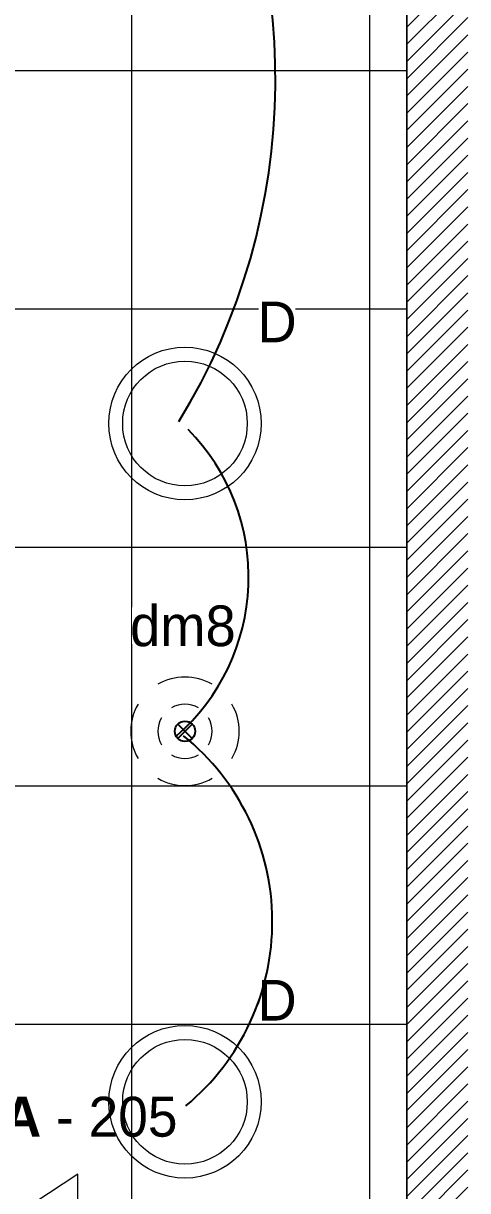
# Model space of a CAD drawing. Header units: centimetres. Extents: x 2738 to 7810, y 2495 to 5758.
# Drawn here: x 4224.2 to 4355.4, y 3330 to 3674.2 of the extents above; entities that cross this region are included whole.
import ezdxf

# ---------------------------------------------------------------- set-up
doc = ezdxf.new("R2010")
doc.units = ezdxf.units.CM
doc.header["$LTSCALE"] = 12.7
for name, color, linetype, lineweight in [('B GÈnÈral', 7, 'Continuous', 5), ('B Général', 7, 'Continuous', 5), ('C ANNOTATIONS-prestations', 7, 'Continuous', 5), ('C ANNOTATIONS-prestations-1', 7, 'Continuous', 5), ('C ANNOTATIONS-texte', 7, 'Continuous', 5), ('prlm-ELEC-CFO', 1, 'Continuous', 25)]:
    doc.layers.add(name, color=color, linetype=linetype, lineweight=lineweight)
doc.styles.add('Eurostile (bold)', font='')
doc.styles.add('prlm-elec-cfo', font='comic.ttf', dxfattribs={"height": 12})
doc.styles.get('Eurostile (bold)').set_extended_font_data('Eurostile', bold=True)

# ---------------------------------------------------------------- blocks, each defined once
blk = doc.blocks.new('xi.lumD')
at = {"layer": 'prlm-ELEC-CFO', "color": 0, "linetype": 'ByBlock', "lineweight": 13}
for radius in [22.49, 18.39]:
    blk.add_circle((0, 0), radius, dxfattribs=at)
blk = doc.blocks.new('xi.dm8')
at = {"layer": 'prlm-ELEC-CFO', "color": 0}
for points in [[(-2.12, 2.12), (2.12, -2.12)], [(2.12, 2.12), (-2.12, -2.12)]]:
    blk.add_lwpolyline(points, dxfattribs=at)
blk.add_circle((0, 0), 3, dxfattribs=at)
at = {"layer": 'prlm-ELEC-CFO', "color": 0, "lineweight": 13}
for radius, start, end in [(16, 60, 120), (16, 150, 210), (8, 60, 120), (16, 330, 30), (8, 150, 210), (8, 330, 30), (8, 240, 300), (16, 240, 300)]:
    blk.add_arc((0, 0), radius, start, end, dxfattribs=at)

msp = doc.modelspace()

# ---------------------------------------------------------------- hatches: boundary and pattern name
at = {"layer": 'B GÈnÈral', "linetype": 'Continuous', "lineweight": 5}
h = msp.add_hatch(dxfattribs=at)
h.set_pattern_fill('50_BETON', style=0, pattern_type=2)
h.set_pattern_definition([(45, (0, 0), (2.4253472, -2.6458333), [])])
h.paths.add_polyline_path([(4337.44, 3769.29), (4337.44, 2576.4), (4355.44, 2592.4), (4355.44, 3769.29)])
at = {"layer": 'C ANNOTATIONS-prestations-1', "linetype": 'Continuous', "lineweight": 9, "true_color": 0x989898}
h = msp.add_hatch(dxfattribs=at)
h.set_pattern_fill('DALETTES TERRASSE 50X50', color=252, scale=1.406016, style=0, pattern_type=2)
h.set_pattern_definition([(0, (4678, 4152.39), (4e-15, -70.3008), []), (-90, (4678, 4152.39), (70.3008, 0), [])])
h.paths.add_polyline_path([(4337.44, 3228.48), (4207.44, 3228.48), (4207.44, 4282.39), (4659.96, 4282.39), (4659.96, 4330.39), (5019.96, 4330.39), (5019.96, 4687.89), (5150.07, 4687.89), (5150.04, 4282.39), (5611.96, 4282.39), (5611.96, 4152.39), (4337.44, 4152.39)])

# ---------------------------------------------------------------- linework, layer by layer
at = {"layer": 'B Général', "color": 7, "linetype": 'Continuous', "lineweight": 18}
msp.add_line((4337.44, 3228.48), (4337.44, 3769.29), dxfattribs=at)
at = {"layer": 'B Général', "color": 7, "linetype": 'Continuous', "lineweight": 5}
msp.add_line((4337.44, 3228.48), (4337.44, 3769.29), dxfattribs=at)
at = {"layer": 'B Général', "color": 250, "linetype": 'Continuous', "lineweight": 5, "true_color": 0x444444, "flags": 128}
msp.add_lwpolyline([(4218.94, 3320.88), (4240.29, 3306.88), (4240.29, 3334.88)], close=True, dxfattribs=at)
at = {"layer": 'C ANNOTATIONS-prestations', "color": 7, "linetype": 'Continuous', "lineweight": 5, "flags": 128}
msp.add_lwpolyline([(4337.44, 3228.48), (4207.44, 3228.48), (4207.44, 4282.39), (4659.96, 4282.39), (4659.96, 4330.39), (5019.96, 4330.39), (5019.96, 4687.89), (5150.07, 4687.89), (5150.04, 4282.39), (5611.96, 4282.39), (5611.96, 4152.39), (4337.44, 4152.39)], close=True, dxfattribs=at)

# ---------------------------------------------------------------- block references
at = {"layer": 'prlm-ELEC-CFO', "rotation": 90}
for p in [(4271.96, 3556.24), (4271.96, 3356.24)]:
    msp.add_blockref('xi.lumD', p, dxfattribs=at)
at = {"layer": 'prlm-ELEC-CFO'}
msp.add_blockref('xi.dm8', (4271.96, 3465.48), dxfattribs=at)

# ---------------------------------------------------------------- texts
at = {"layer": 'C ANNOTATIONS-texte', "color": 7, "lineweight": 30, "insert": (4195.43, 3357.72), "char_height": 11.765, "width": 86.2076, "attachment_point": 1, "line_spacing_factor": 0.894142, "style": 'Eurostile (bold)'}
msp.add_mtext('T4 A{\\fEurostile|b0|i0|c0|p0; - 205}', dxfattribs=at)

# ---------------------------------------------------------------- next in the draw order: texts
at = {"layer": 'prlm-ELEC-CFO', "lineweight": 20, "char_height": 12, "attachment_point": 2, "line_spacing_factor": 0.8, "style": 'prlm-elec-cfo', "bg_fill": 3, "box_fill_scale": 0.95, "bg_fill_color": 256, "bg_fill_transparency": 0}
for s, insert in [('D', (4299.15, 3592.19)), ('dm8', (4271.34, 3502.59)), ('D', (4299.15, 3392.19))]:
    msp.add_mtext(s, dxfattribs=dict(at, insert=insert))

# ---------------------------------------------------------------- next in the draw order: linework, layer by layer
at = {"layer": 'prlm-ELEC-CFO'}
for centre, radius, start, end in [((4105.41, 3657.85), 193.27, 328.4749, 30.3221), ((4228.73, 3510.92), 62.02, 311.0456, 44.5454), ((4227.34, 3409.33), 70.41, 309.617, 51.1135)]:
    msp.add_arc(centre, radius, start, end, dxfattribs=at)

doc.saveas('drawing.dxf')
